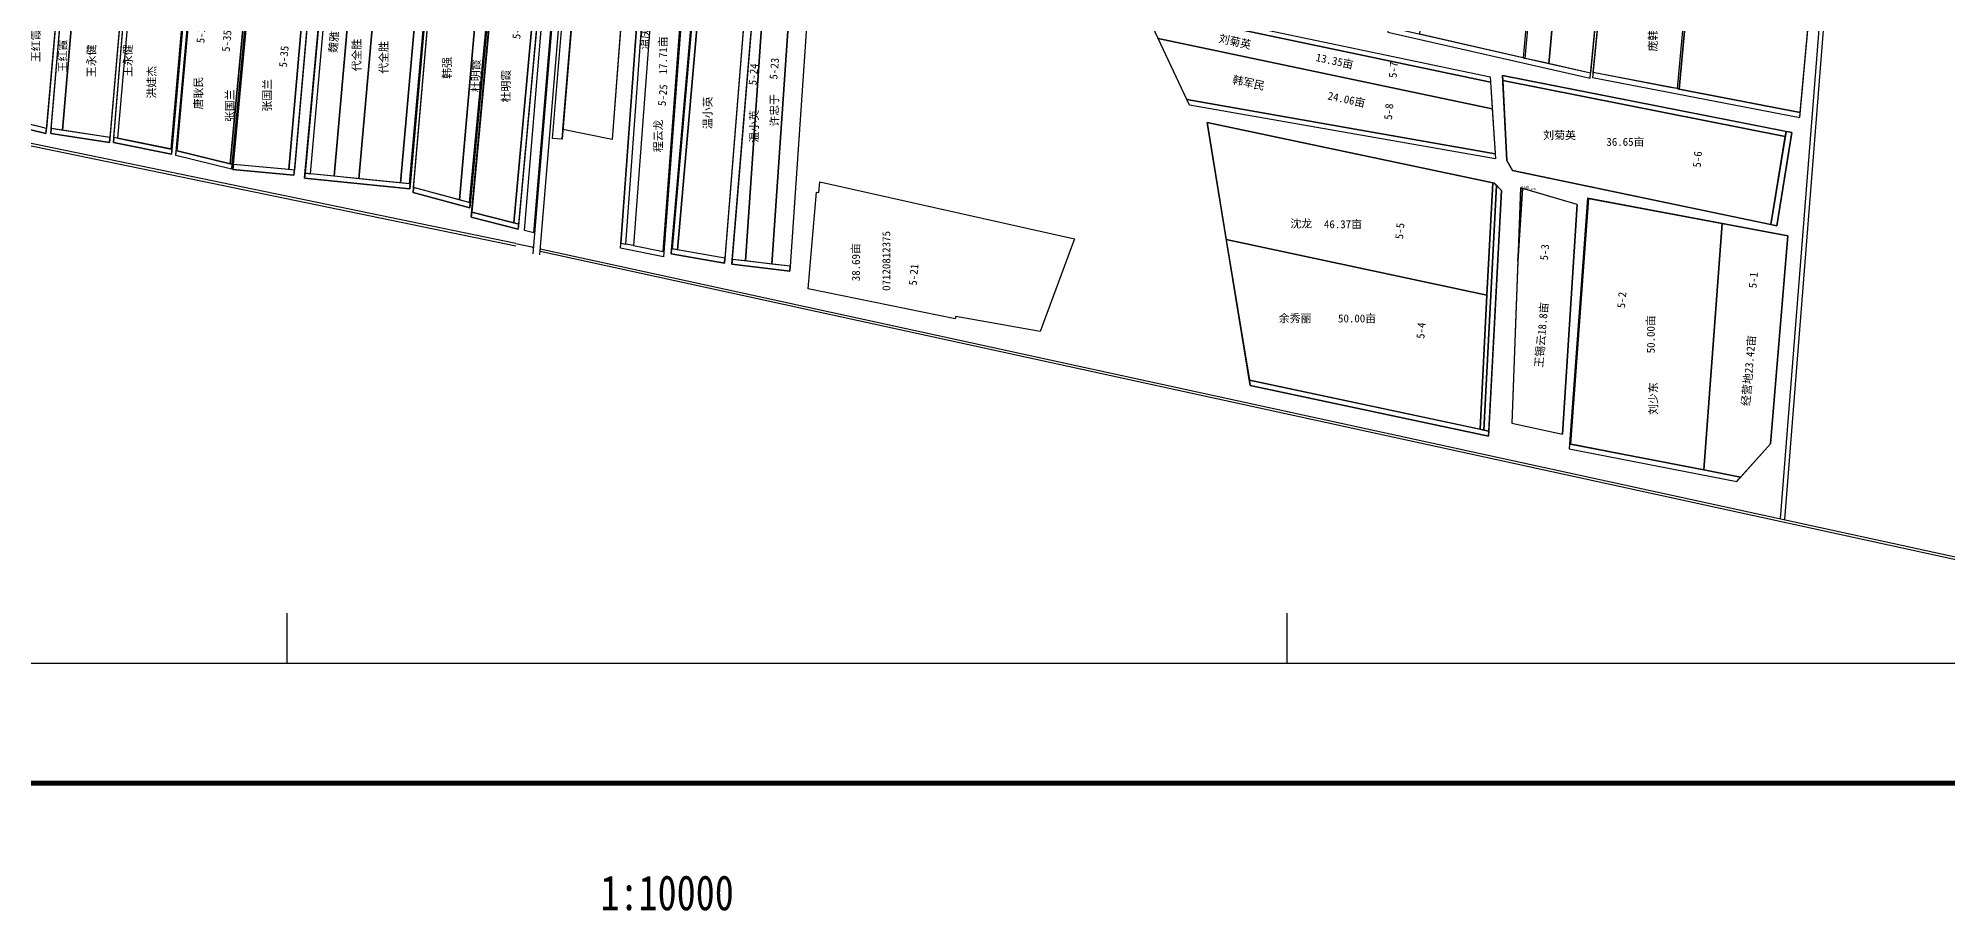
# Model space of a CAD drawing. Extents: x 546685 to 552006, y 4976723 to 4983341.
# Drawn here: x 548751 to 550660, y 4976778 to 4977651 of the extents above; entities that cross this region are included whole.
import ezdxf
from ezdxf.enums import TextEntityAlignment as Align

# ---------------------------------------------------------------- set-up
doc = ezdxf.new("R2010")
doc.units = 0
doc.header["$LTSCALE"] = 10
doc.header["$PDSIZE"] = 0.2
for name, color, linetype in [('2019-4-5', 7, 'CONTINUOUS'), ('2021新职工', 4, 'CONTINUOUS'), ('2022年', 2, 'CONTINUOUS'), ('TK', 7, 'CONTINUOUS'), ('出水桩', 2, 'CONTINUOUS'), ('地块名称', 7, 'CONTINUOUS'), ('地籍号', 6, 'CONTINUOUS'), ('承包户', 6, 'CONTINUOUS'), ('林带', 3, 'CONTINUOUS'), ('测地框', 7, 'CONTINUOUS'), ('经营地名称面积', 2, 'CONTINUOUS'), ('经营地块', 1, 'CONTINUOUS'), ('路林渠', 7, 'CONTINUOUS'), ('身份地块', 1, 'CONTINUOUS'), ('身份地面积', 2, 'CONTINUOUS')]:
    doc.layers.add(name, color=color, linetype=linetype)
doc.styles.add('宋体', font='SimSun.ttf')
doc.styles.add('楷体', font='SimSun.ttf', dxfattribs={"width": 0.8})

msp = doc.modelspace()

# ---------------------------------------------------------------- linework, layer by layer
at = {"layer": '2019-4-5', "color": 3, "linetype": 'Continuous', "flags": 128}
for points in [[(548944.2, 4978139.3), (548999.6, 4978125.4), (548943.2, 4977525.3), (548890.1, 4977538.3)], [(549366.9, 4977835.7), (549375.6, 4977834.8), (549346.3, 4977443.5), (549338.7, 4977445)], [(549870.9, 4977650.5), (550204.9, 4977580.3), (550207.8, 4977535.3), (549899.6, 4977589.5)], [(550301.2, 4977490.7), (550434.8, 4977465.5), (550416.6, 4977219.1), (550283.1, 4977244.9)]]:
    msp.add_lwpolyline(points, close=True, dxfattribs=at)
at = {"layer": '2019-4-5', "color": 3, "linetype": 'Continuous', "elevation": 237, "flags": 128}
msp.add_lwpolyline([(549296.4, 4977808.2), (549344, 4977799.6), (549325.1, 4977549.7), (549275.8, 4977559.6)], close=True, dxfattribs=at)
at = {"layer": '2021新职工', "color": 1, "linetype": 'Continuous', "flags": 128}
msp.add_lwpolyline([(550199.7, 4977394), (549939.1, 4977449.4), (549962.2, 4977308.8), (550192.8, 4977259.8)], close=True, dxfattribs=at)
at = {"layer": '2022年', "color": 4, "linetype": 'Continuous', "elevation": 291.5, "flags": 128}
msp.add_lwpolyline([(549526.3, 4978032.1), (549544.3, 4978028.6), (549502.9, 4977422.7), (549484.8, 4977424.9)], close=True, dxfattribs=at)
at = {"layer": '2022年', "color": 4, "linetype": 'Continuous', "flags": 128}
for points in [[(549052.8, 4977848.3), (549076.4, 4977846.7), (549046.9, 4977512.8), (549023.4, 4977515.2)], [(549405.4, 4977831.6), (549375.6, 4977834.8), (549346.3, 4977443.5), (549375.9, 4977437.5)], [(550290, 4977484.5), (550235.4, 4977500.7), (550230.6, 4977427.7), (550224.7, 4977265.9), (550275.1, 4977254.9)], [(550233.3, 4977501.3), (550230.6, 4977427.7), (550235.4, 4977500.7)]]:
    msp.add_lwpolyline(points, close=True, dxfattribs=at)
at = {"layer": '2022年', "color": 4, "linetype": 'Continuous', "elevation": 291.8, "flags": 128}
msp.add_lwpolyline([(550290, 4977484.5), (550275.1, 4977254.9)], dxfattribs=at)
at = {"layer": 'TK', "linetype": 'Continuous'}
for p, q in [((549000, 4977026), (549000, 4977076)), ((550000, 4977026), (550000, 4977076))]:
    msp.add_line(p, q, dxfattribs=at)
at = {"layer": 'TK', "linetype": 'Continuous', "const_width": 5, "flags": 128}
msp.add_lwpolyline([(546760, 4976906), (552000, 4976906), (552000, 4983146), (546760, 4983146)], close=True, dxfattribs=at)
at = {"layer": 'TK', "linetype": 'Continuous', "flags": 128}
msp.add_lwpolyline([(546880, 4977026), (551880, 4977026), (551880, 4983026), (546880, 4983026)], close=True, dxfattribs=at)
at = {"layer": '出水桩', "color": 2, "linetype": 'Continuous', "flags": 128}
for points in [[(548938, 4978146.2), (548937, 4978146.6), (548884, 4977540), (548885, 4977539.8)], [(548944.2, 4978139.3), (548943.2, 4978139.6), (548889.1, 4977538.6), (548890.1, 4977538.3)], [(549175.4, 4978095.2), (549174.4, 4978095.4), (549122.2, 4977505.3), (549123.2, 4977505.2)], [(549240.2, 4978089.7), (549239.2, 4978089.7), (549182.1, 4977486.5), (549183, 4977486.2)], [(549241.7, 4978089.1), (549241.4, 4978089.2), (549184.6, 4977476.8), (549184.8, 4977476.8)], [(549438.8, 4978050.9), (549437.8, 4978051.2), (549384.4, 4977440.3), (549385.4, 4977440.1)], [(550261, 4977888.8), (550259, 4977889.2), (550235.9, 4977631.2), (550237.9, 4977630.7)], [(550416.2, 4977865.2), (550414.2, 4977865.4), (550389.9, 4977600.4), (550391.8, 4977600)], [(549406.4, 4977831.5), (549405.4, 4977831.6), (549375.9, 4977437.5), (549376.9, 4977437.3)]]:
    msp.add_lwpolyline(points, close=True, dxfattribs=at)
at = {"layer": '林带', "color": 3, "linetype": 'Continuous', "flags": 128}
for points in [[(549052.8, 4977848.3), (549048.4, 4977848.6), (549017.9, 4977515.8), (549023.4, 4977515.2)], [(550237.9, 4977630.7), (550235.9, 4977631.2), (550228.4, 4977632.9), (550100.9, 4977662), (550100.5, 4977657), (550302.9, 4977610.8), (550303.3, 4977615.8), (550253.8, 4977627.1)], [(550215.4, 4977613.7), (550215.7, 4977608.5), (550498, 4977552.7), (550498.8, 4977557.6)], [(550391.8, 4977600), (550389.9, 4977600.4), (550382.8, 4977601.7), (550305.9, 4977616.6), (550305.4, 4977611.6), (550512.5, 4977571.6), (550512.9, 4977576.6)], [(548751.7, 4977562.5), (548699.1, 4977575.3), (548698.6, 4977570.3), (548758.9, 4977555.6), (548759.4, 4977560.6)], [(548769.7, 4977559.7), (548764.1, 4977560.5), (548763.7, 4977555.5), (548822.3, 4977546.7), (548822.8, 4977551.7)], [(548830.5, 4977550.9), (548826.9, 4977551.6), (548826.4, 4977546.6), (548884.5, 4977534.8), (548885, 4977539.8)], [(550504.7, 4977556.5), (550498.8, 4977557.6), (550483.5, 4977464.4), (550489.4, 4977463.2)], [(548889.1, 4977538.6), (548890.1, 4977538.3), (548944.4, 4977525), (548944.9, 4977524.9), (548944.4, 4977519.9), (548888.7, 4977533.6)], [(548946.3, 4977524.4), (548945.8, 4977519.4), (549006.9, 4977514), (549007.3, 4977519), (549001.5, 4977519.5)], [(549023.4, 4977515.2), (549017.9, 4977515.8), (549017.4, 4977510.8), (549122.8, 4977500.2), (549123.2, 4977505.2)], [(550209.4, 4977503.5), (550207.2, 4977505.8), (550205.6, 4977506.1), (550199.7, 4977394), (550192.8, 4977259.8), (550196.7, 4977258.9)], [(550214.2, 4977498.7), (550209.4, 4977503.5), (550196.7, 4977258.9), (550201.7, 4977257.9)], [(549183, 4977486.2), (549127.7, 4977501.2), (549126.4, 4977501.6), (549125.9, 4977496.5), (549182.6, 4977481.2)], [(550301.2, 4977490.7), (550300.2, 4977490.9), (550282.1, 4977245.1), (550283.1, 4977244.9)], [(549184.8, 4977476.8), (549184.6, 4977476.8), (549184.1, 4977471.8), (549231.2, 4977460), (549231.6, 4977465), (549226.7, 4977466.2)], [(549401.6, 4977437.3), (549384.4, 4977440.3), (549383.9, 4977435.3), (549437.2, 4977425.9), (549437.6, 4977430.9)], [(549502.9, 4977422.7), (549445.3, 4977429.6), (549444.8, 4977424.7), (549502.6, 4977417.7)], [(549962.2, 4977308.8), (549963, 4977303.5), (550201.4, 4977252.8), (550201.7, 4977257.9)], [(550282.1, 4977245.1), (550281.8, 4977240.1), (550449.5, 4977207.6), (550453.3, 4977211.9)]]:
    msp.add_lwpolyline(points, close=True, dxfattribs=at)
for points, elevation in [([(550202.9, 4977612.1), (550203.2, 4977606.9), (549857.3, 4977679.5), (549854.6, 4977685.2)], 291.7), ([(549902.2, 4977584), (549899.6, 4977589.5), (550207.8, 4977535.3), (550208.1, 4977530.2)], 292)]:
    msp.add_lwpolyline(points, close=True, dxfattribs=dict(at, elevation=elevation))
at = {"layer": '测地框', "linetype": 'Continuous', "flags": 128}
for points, elevation in [([(548758.9, 4977555.6), (548698.6, 4977570.3), (548751.7, 4978195.8), (548813.7, 4978182)], 291.4), ([(548822.3, 4977546.7), (548763.7, 4977555.5), (548817.1, 4978181.9), (548876.5, 4978171.1)], 291.3), ([(548944.4, 4977519.9), (548888.7, 4977533.6), (548943.2, 4978139.6), (549001.3, 4978125)], 291.3), ([(549006.9, 4977514), (548945.8, 4977519.4), (549002.6, 4978124.6), (549059.8, 4978117)], 291.2), ([(549072.8, 4978114.7), (549175.4, 4978095.2), (549122.8, 4977500.2), (549017.4, 4977510.8), (549048.4, 4977848.6), (549101.3, 4977845), (549106, 4977930.6), (549056.6, 4977937.6)], 290.7), ([(549182.6, 4977481.2), (549125.9, 4977496.5), (549178.2, 4978094.4), (549240.2, 4978089.7)], 291.5), ([(549231.2, 4977460), (549184.1, 4977471.8), (549241.4, 4978089.2), (549287.7, 4978077.1)], 291.5), ([(549437.2, 4977425.9), (549383.9, 4977435.3), (549437.8, 4978051.2), (549486.7, 4978040.2)], 291.5), ([(549502.6, 4977417.7), (549444.8, 4977424.7), (549495.8, 4978038.1), (549544.3, 4978028.6)], 291.5), ([(550328.1, 4977875.3), (550123.7, 4977916.5), (550100.5, 4977657), (550302.9, 4977610.8)], 291.4), ([(550538.3, 4977852.3), (550407.3, 4977866.1), (550331.4, 4977874.8), (550305.4, 4977611.6), (550512.5, 4977571.6)], 291.5), ([(549376.5, 4977432.3), (549333.4, 4977441), (549362, 4977836.2), (549406.4, 4977831.5)], 291.5), ([(549854.6, 4977685.2), (550202.9, 4977612.1), (550208.1, 4977530.2), (549902.2, 4977584)], 292), ([(550215.4, 4977613.7), (550504.7, 4977556.5), (550489.4, 4977463.2), (550225.1, 4977518.6), (550219.5, 4977528.4)], 291.7), ([(550207.2, 4977505.8), (550214.2, 4977498.7), (550201.4, 4977252.8), (549963, 4977303.5), (549919.8, 4977566.4)], 291.8), ([(550290, 4977484.5), (550233.3, 4977501.3), (550224.7, 4977265.9), (550275.1, 4977254.9)], 291.8), ([(550500.6, 4977453.1), (550300.2, 4977490.9), (550281.8, 4977240.1), (550449.5, 4977207.6), (550483.1, 4977245.3)], 292.1)]:
    msp.add_lwpolyline(points, close=True, dxfattribs=dict(at, elevation=elevation))
at = {"layer": '测地框', "color": 1, "linetype": 'Continuous', "elevation": 253, "flags": 128}
msp.add_lwpolyline([(549531.7, 4977496.5), (549532.6, 4977507.2), (549787.3, 4977450.3), (549753, 4977357.4), (549668.5, 4977372.6), (549668.1, 4977370.3), (549521, 4977400.1), (549529.3, 4977497), (549531.7, 4977496.5)], close=True, dxfattribs=at)
at = {"layer": '经营地块', "color": 5}
for p, q in [((549344, 4977799.6, 237), (549325.1, 4977549.7, 237)), ((549325.1, 4977549.7, 237), (549275.8, 4977559.6, 237))]:
    msp.add_line(p, q, dxfattribs=at)
at = {"layer": '经营地块', "color": 5, "linetype": 'Continuous', "flags": 128}
for points, elevation in [([(549054.1, 4978117.8), (549059.8, 4978117), (549007.3, 4977519), (549001.6, 4977519.5)], 291.2), ([(549531.7, 4977496.5), (549532.6, 4977507.2), (549787.3, 4977450.3), (549753, 4977357.4), (549668.5, 4977372.6), (549668.1, 4977370.3), (549521, 4977400.1), (549529.3, 4977497), (549531.7, 4977496.5)], 253)]:
    msp.add_lwpolyline(points, close=True, dxfattribs=dict(at, elevation=elevation))
for points in [[(550500.6, 4977453.1), (550434.8, 4977465.5), (550416.6, 4977219.1), (550453.3, 4977211.9), (550483.1, 4977245.3)], [(550434.8, 4977465.5), (550500.6, 4977453.1), (550483.1, 4977245.3), (550468.4, 4977228.9), (550453.3, 4977211.9), (550416.6, 4977219.1), (550417.9, 4977236.3)]]:
    msp.add_lwpolyline(points, close=True, dxfattribs=at)
at = {"layer": '路林渠', "linetype": 'Continuous', "flags": 128}
for points, elevation in [([(549415.4, 4979472.9), (549245.8, 4977435.2)], 290.7), ([(549252.7, 4977434.3), (549422, 4979471.3)], 293.4)]:
    msp.add_lwpolyline(points, dxfattribs=dict(at, elevation=elevation))
at = {"layer": '路林渠', "color": 3, "linetype": 'Continuous', "flags": 128}
for points in [[(549287.7, 4978077.1), (549282.8, 4978078.4), (549226.7, 4977466.2), (549231.6, 4977465)], [(549288.7, 4978076.7), (549298.2, 4978074.3), (549246.8, 4977456.3), (549237.3, 4977458.4)], [(549438.8, 4978050.9), (549443.7, 4978049.8), (549390.3, 4977439.3), (549385.4, 4977440.1)], [(549366.9, 4977835.7), (549362, 4977836.2), (549333.8, 4977446), (549338.7, 4977445)]]:
    msp.add_lwpolyline(points, close=True, dxfattribs=at)
for points in [[(549237.3, 4977458.4), (549288.7, 4978076.7)], [(549275, 4977549.9), (549318.4, 4978072.5)]]:
    msp.add_lwpolyline(points, dxfattribs=at)
for points, elevation in [([(549246.8, 4977456.3), (549298.2, 4978074.3)], -293.5), ([(549265.4, 4977550.7), (549309, 4978075)], 293.5)]:
    msp.add_lwpolyline(points, dxfattribs=dict(at, elevation=elevation))
at = {"layer": '路林渠', "color": 3, "linetype": 'Continuous', "elevation": 293.5, "flags": 128}
msp.add_lwpolyline([(549309, 4978075), (549318.4, 4978072.5), (549275, 4977549.9), (549265.4, 4977550.7)], close=True, dxfattribs=at)
at = {"layer": '路林渠', "color": 4, "linetype": 'Continuous', "flags": 128}
for points, elevation in [([(550547.4, 4977862.4), (550492.9, 4977170.4)], 289.3), ([(550551.8, 4977861.5), (550497.3, 4977169.5)], 289.3), ([(549228.6, 4977442.8), (548256.1, 4977643.5)], 293.2), ([(549228.8, 4977445.5), (548256.3, 4977646.2)], 292.5), ([(549228.8, 4977445.5), (549246.3, 4977441.8)], 292.5), ([(549253, 4977437.8), (551144.5, 4977026)], 293.2), ([(549253.2, 4977440.3), (551156.3, 4977026)], 293.2)]:
    msp.add_lwpolyline(points, dxfattribs=dict(at, elevation=elevation))
at = {"layer": '路林渠', "linetype": 'Continuous'}
msp.add_point((549245.8, 4977441.9, 293.2), dxfattribs=at)
at = {"layer": '身份地块', "color": 1, "linetype": 'Continuous', "flags": 128}
for points, elevation in [([(548771.4, 4978191.4), (548813.7, 4978182), (548759.4, 4977560.6), (548718.8, 4977570.5)], 291.4), ([(548817.1, 4978181.9), (548828.4, 4978179.8), (548775.4, 4977558.8), (548764.1, 4977560.5)], 291.3), ([(548828.4, 4978179.8), (548876.5, 4978171.1), (548822.8, 4977551.7), (548775.4, 4977558.8)], 291.3), ([(548884.5, 4977534.8), (548826.4, 4977546.6), (548877.7, 4978171.2), (548938, 4978146.2)], 291.4), ([(549002.6, 4978124.6), (549054.1, 4978117.8), (549001.6, 4977519.5), (548946.3, 4977524.4)], 291.2), ([(549178.2, 4978094.4), (549224.9, 4978090.8), (549172.3, 4977489.2), (549126.4, 4977501.6)], 291.5), ([(549224.9, 4978090.8), (549239.2, 4978089.7), (549182.1, 4977486.5), (549172.3, 4977489.2)], 291.5), ([(549495.8, 4978038.1), (549500, 4978037.3), (549458.5, 4977428.1), (549445.3, 4977429.6)], 291.5), ([(549500, 4978037.3), (549526.3, 4978032.1), (549484.8, 4977424.9), (549458.5, 4977428.1)], 291.5), ([(550155.5, 4977910.1), (550259, 4977889.2), (550235.9, 4977631.2), (550132.7, 4977654.8)], 291.4), ([(550331.4, 4977874.8), (550414.2, 4977865.4), (550389.9, 4977600.4), (550305.9, 4977616.6)], 291.5)]:
    msp.add_lwpolyline(points, close=True, dxfattribs=dict(at, elevation=elevation))
for points in [[(548877.7, 4978171.2), (548884.5, 4978168.4), (548830.5, 4977550.9), (548826.9, 4977551.6)], [(548937, 4978146.6), (548884.5, 4978168.4), (548830.5, 4977550.9), (548884, 4977540)], [(548999.6, 4978125.4), (549001.3, 4978125), (548944.9, 4977524.9), (548943.2, 4977525.3)], [(549124.3, 4978104.9), (549174.4, 4978095.4), (549122.2, 4977505.3), (549071.7, 4977510.3), (549101.3, 4977845)], [(549124.3, 4978104.9), (549165.7, 4978097), (549113.4, 4977506.1), (549071.7, 4977510.3), (549101.3, 4977845)], [(549165.7, 4978097), (549174.4, 4978095.4), (549122.2, 4977505.3), (549113.4, 4977506.1)], [(549282.8, 4978078.4), (549241.7, 4978089.1), (549184.8, 4977476.8), (549226.7, 4977466.2)], [(549241.7, 4978089.1), (549282.8, 4978078.4), (549226.7, 4977466.2), (549184.8, 4977476.8)], [(549443.7, 4978049.8), (549486.7, 4978040.2), (549437.6, 4977430.9), (549390.3, 4977439.3)], [(550261, 4977888.8), (550284.9, 4977884), (550261.7, 4977625.3), (550237.9, 4977630.7)], [(550284.9, 4977884), (550328.1, 4977875.3), (550303.3, 4977615.8), (550261.7, 4977625.3)], [(549076.4, 4977846.7), (549101.3, 4977845), (549071.7, 4977510.3), (549046.9, 4977512.8)], [(550538.3, 4977852.3), (550416.2, 4977865.2), (550391.8, 4977600), (550512.9, 4977576.6)], [(549857.3, 4977679.5), (550203.2, 4977606.9), (550204.9, 4977580.3), (549870.9, 4977650.5)], [(550498, 4977552.7), (550215.7, 4977608.5), (550219.5, 4977528.4), (550225.1, 4977518.6), (550483.5, 4977464.4)], [(550205.6, 4977506.1), (549919.8, 4977566.4), (549939.1, 4977449.4), (550199.7, 4977394)], [(550434.8, 4977465.5), (550301.2, 4977490.7), (550283.1, 4977244.9), (550416.6, 4977219.1)]]:
    msp.add_lwpolyline(points, close=True, dxfattribs=at)

# ---------------------------------------------------------------- texts
at = {"layer": '2019-4-5', "color": 3, "linetype": 'Continuous', "style": '宋体'}
for s, rotation, p in [('温庆东4.82亩', 85, (549360.9, 4977639.1)), ('24.06亩', 348, (550039.9, 4977589.7)), ('50.00亩', 90, (550367.5, 4977335.7))]:
    msp.add_text(s, height=8, rotation=rotation, dxfattribs=at).set_placement(p)
for s, rotation, p in [('5-36', 85, (548914.2, 4977656.7)), ('唐耿民', 90, (548911.1, 4977596)), ('韩军民', 348, (549961.5, 4977606.4)), ('5-8', 85, (550101.5, 4977577.4)), ('5-2', 85, (550334.5, 4977389)), ('刘少东', 90, (550365.8, 4977290.5))]:
    msp.add_text(s, height=8, rotation=rotation, dxfattribs=at).set_placement(p, align=Align.MIDDLE)
at = {"layer": '2021新职工', "color": 4, "linetype": 'Continuous', "style": '宋体'}
msp.add_text('余秀丽', height=8, dxfattribs=at).set_placement((550007.9, 4977371), align=Align.MIDDLE)
msp.add_text('50.00亩', height=8, dxfattribs=at).set_placement((550050.8, 4977366.6))
at = {"layer": '2022年', "color": 4, "linetype": 'Continuous', "style": '宋体'}
for s, p in [('魏雅丽11.85亩', (549049.7, 4977635.8)), ('王锡云18.8亩', (550255.4, 4977321.1))]:
    msp.add_text(s, height=8, rotation=85, dxfattribs=at).set_placement(p)
msp.add_text('程云龙', height=8, rotation=90, dxfattribs=at).set_placement((549370.9, 4977553.1), align=Align.MIDDLE)
at = {"layer": '2022年', "color": 4, "linetype": 'Continuous', "style": '楷体', "width": 0.8}
msp.add_text('0.11亩', height=2, dxfattribs=at).set_placement((550234.2, 4977501))
at = {"layer": 'TK', "linetype": 'Continuous', "style": '宋体', "width": 0.8}
msp.add_text('1:10000', height=35, dxfattribs=at).set_placement((549380, 4976796), align=Align.MIDDLE)
at = {"layer": '地块名称', "color": 1, "linetype": 'Continuous', "style": '宋体'}
for s, p in [('5-35', (548939.6, 4977648.1)), ('5-29', (549230.1, 4977660.8)), ('5-35', (548996.8, 4977632.5)), ('5-24', (549466.3, 4977614.7)), ('5-23', (549487.1, 4977620.4)), ('5-7', (550106.1, 4977619.2)), ('5-25', (549375.6, 4977593.9)), ('5-6', (550410.2, 4977529.7)), ('5-5', (550112.6, 4977458)), ('5-3', (550257.4, 4977436.8)), ('5-21', (549626.5, 4977414.4)), ('5-1', (550466, 4977408.9)), ('5-4', (550133.8, 4977358.4))]:
    msp.add_text(s, height=8, rotation=85, dxfattribs=at).set_placement(p, align=Align.MIDDLE)
at = {"layer": '地籍号', "color": 7, "linetype": 'Continuous', "style": '宋体'}
msp.add_text('07120812375', height=8, rotation=90, dxfattribs=at).set_placement((549599.2, 4977428.1), align=Align.MIDDLE)
at = {"layer": '承包户', "color": 1, "linetype": 'Continuous', "style": '宋体'}
for s, rotation, p in [('王红霞', 90, (548748.6, 4977643.2, -290.1)), ('庞韩林', 90, (550365.5, 4977653.9)), ('王红霞', 90, (548775.3, 4977633, -290.1)), ('王永健', 90, (548804.1, 4977628.1, -290.1)), ('王永健', 90, (548840.6, 4977628.4, -290.1)), ('代全胜', 90, (549069.3, 4977634, -290.1)), ('代全胜', 90, (549096.3, 4977631.6, -290.1)), ('刘菊英', 347.5964, (549947.8, 4977647.7)), ('洪娃杰', 90, (548864.3, 4977606.8)), ('韩强', 90, (549159.7, 4977621.1, -290.1)), ('杜明霞', 90, (549188.5, 4977613.2, -290.1)), ('杜明霞', 90, (549218.6, 4977602.9, -290.1)), ('张国兰', 90, (548942.6, 4977583.3, -290.1)), ('张国兰', 90, (548979.9, 4977593.8, -290.1)), ('温小英', 90, (549420.3, 4977576.2, -290.1)), ('许忠于', 90, (549487, 4977578.7))]:
    msp.add_text(s, height=8, rotation=rotation, dxfattribs=at).set_placement(p, align=Align.MIDDLE)
for s, p in [('刘菊英', (550272.3, 4977554)), ('沈龙', (550014, 4977465.7))]:
    msp.add_text(s, height=8, dxfattribs=at).set_placement(p, align=Align.MIDDLE)
at = {"layer": '经营地名称面积', "color": 1, "linetype": 'Continuous', "style": '宋体'}
msp.add_text('温小英', height=8, rotation=90, dxfattribs=at).set_placement((549466.7, 4977562.8), align=Align.MIDDLE)
at = {"layer": '经营地名称面积', "linetype": 'Continuous', "style": '宋体'}
msp.add_text('38.69亩', height=8, rotation=90, dxfattribs=at).set_placement((549572.7, 4977407.8))
at = {"layer": '经营地块', "color": 5, "linetype": 'Continuous', "style": '楷体', "width": 0.8}
msp.add_text('经营地0.11亩', height=2, dxfattribs=at).set_placement((550234.1, 4977499))
at = {"layer": '身份地面积', "color": 1, "linetype": 'Continuous', "style": '宋体'}
for s, rotation, p in [('17.71亩', 90, (549379.9, 4977614.7)), ('13.35亩', 348, (550028, 4977628.1))]:
    msp.add_text(s, height=8, rotation=rotation, dxfattribs=at).set_placement(p)
for s, p in [('36.65亩', (550319.1, 4977543.2)), ('46.37亩', (550036.7, 4977460.8))]:
    msp.add_text(s, height=8, dxfattribs=at).set_placement(p)
at = {"layer": '身份地面积', "color": 5, "linetype": 'Continuous', "style": '宋体'}
msp.add_text('经营地23.42亩', height=8, rotation=85, dxfattribs=at).set_placement((550462.3, 4977282.8))

doc.saveas('drawing.dxf')
